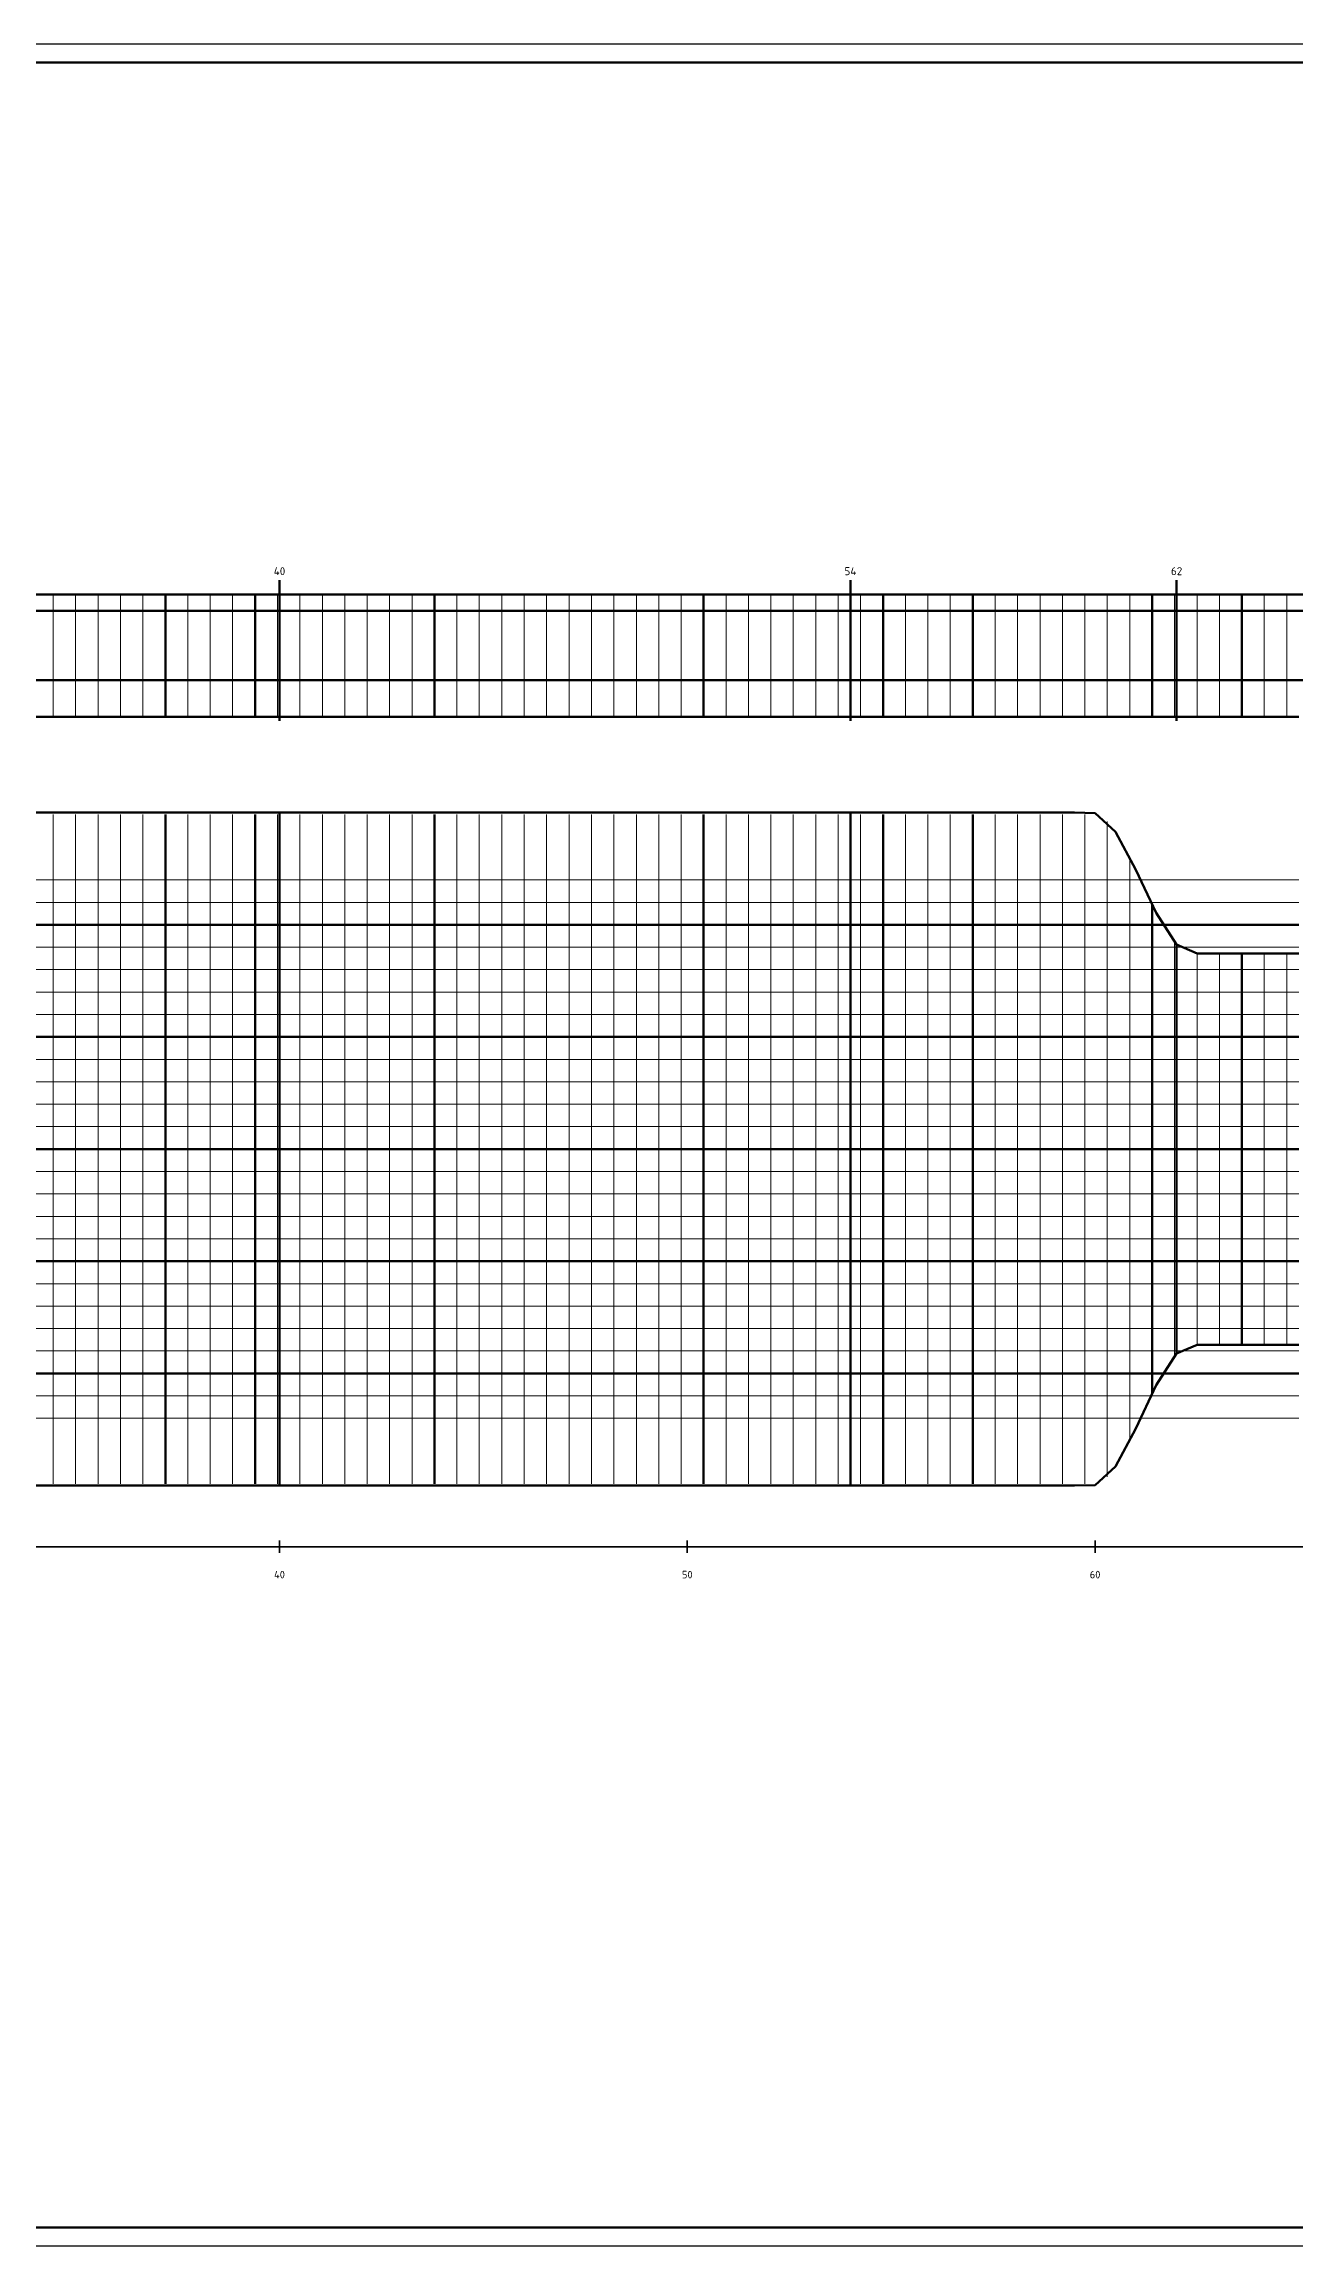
# Model space of a CAD drawing. Header units: millimetres. Extents: x 0 to 1682, y -5 to 594.
# Drawn here: x 460 to 798, y 0 to 594 of the extents above; entities that cross this region are included whole.
import ezdxf
from ezdxf.enums import TextEntityAlignment as Align

# ---------------------------------------------------------------- set-up
doc = ezdxf.new("R2010")
doc.units = ezdxf.units.MM
for name, color, linetype in [('00_РАМКА', 7, 'Continuous'), ('01_ЛИНИИ', 7, 'Continuous'), ('04_ТЕКСТ', 7, 'Continuous')]:
    doc.layers.add(name, color=color, linetype=linetype)
doc.styles.add('ГОСТ', font='isocpeur.ttf')

msp = doc.modelspace()

# ---------------------------------------------------------------- linework, layer by layer
at = {"layer": '00_РАМКА'}
msp.add_lwpolyline([(0, 0), (1682, 0), (1682, 594), (0, 594)], close=True, dxfattribs=at)
at = {"layer": '01_ЛИНИИ', "color": 179, "lineweight": 18, "true_color": 0x16202f}
msp.add_lwpolyline([(0, 0), (1682, 0), (1682, 594), (0, 594), (0, 0)], close=True, dxfattribs=at)
at = {"layer": '01_ЛИНИИ', "color": 179, "lineweight": 50, "true_color": 0x16202f}
msp.add_lwpolyline([(20, 5), (1677, 5), (1677, 589), (20, 589), (20, 5)], close=True, dxfattribs=at)
at = {"layer": '01_ЛИНИИ', "color": 179, "lineweight": 70, "true_color": 0x16202f}
for points in [[(105.89, 445.52), (1591.11, 445.52)], [(457.94, 412.51), (463.44, 412.51), (468.95, 412.51), (474.45, 412.51), (479.95, 412.51), (485.45, 412.51), (490.95, 412.51), (496.45, 412.51), (501.95, 412.51), (507.45, 412.51), (512.95, 412.51), (518.45, 412.51), (523.95, 412.51), (529.45, 412.51), (534.96, 412.51), (540.46, 412.51), (545.96, 412.51), (551.46, 412.51), (556.96, 412.51), (562.46, 412.51), (567.96, 412.51), (573.46, 412.51), (578.96, 412.51), (584.46, 412.51), (589.96, 412.51), (595.46, 412.51), (600.96, 412.51), (606.47, 412.51), (611.97, 412.51), (617.47, 412.51), (622.97, 412.51), (628.47, 412.51), (633.97, 412.51), (639.47, 412.51), (644.97, 412.51), (650.47, 412.51), (655.97, 412.51), (661.47, 412.51), (666.97, 412.51), (672.47, 412.51), (677.98, 412.51), (683.48, 412.51), (688.98, 412.51), (694.48, 412.51), (699.98, 412.51), (705.48, 412.51), (710.98, 412.51), (716.48, 412.51), (721.98, 412.51), (727.48, 412.51), (732.98, 412.51), (738.48, 412.51), (743.99, 412.51), (749.49, 412.51), (754.99, 412.51), (760.49, 412.51), (765.99, 412.51), (771.49, 412.51), (776.99, 412.51), (782.49, 412.51), (787.99, 412.51), (793.49, 412.51), (798.99, 412.51)], [(457.94, 386.66), (463.44, 386.66), (468.95, 386.66), (474.45, 386.66), (479.95, 386.66), (485.45, 386.66), (490.95, 386.66), (496.45, 386.66), (501.95, 386.66), (507.45, 386.66), (512.95, 386.66), (518.45, 386.66), (523.95, 386.66), (529.45, 386.66), (534.96, 386.66), (540.46, 386.66), (545.96, 386.66), (551.46, 386.66), (556.96, 386.66), (562.46, 386.66), (567.96, 386.66), (573.46, 386.66), (578.96, 386.66), (584.46, 386.66), (589.96, 386.66), (595.46, 386.66), (600.96, 386.66), (606.47, 386.66), (611.97, 386.66), (617.47, 386.66), (622.97, 386.66), (628.47, 386.66), (633.97, 386.66), (639.47, 386.66), (644.97, 386.66), (650.47, 386.66), (655.97, 386.66), (661.47, 386.66), (666.97, 386.66), (672.47, 386.66), (677.98, 386.66), (683.48, 386.66), (688.98, 386.66), (694.48, 386.66), (699.98, 386.66), (705.48, 386.66), (710.98, 386.66), (716.48, 386.66), (721.98, 386.66), (727.48, 386.66), (732.98, 386.66), (738.48, 386.66), (743.99, 386.51), (749.49, 381.52), (754.99, 371.24), (760.49, 359.6), (765.99, 351.05), (771.49, 348.7), (776.99, 348.7), (782.49, 348.7), (787.99, 348.7), (793.49, 348.7), (798.99, 348.7)], [(457.94, 295.9), (463.44, 295.9), (468.95, 295.9), (474.45, 295.9), (479.95, 295.9), (485.45, 295.9), (490.95, 295.9), (496.45, 295.9), (501.95, 295.9), (507.45, 295.9), (512.95, 295.9), (518.45, 295.9), (523.95, 295.9), (529.45, 295.9), (534.96, 295.9), (540.46, 295.9), (545.96, 295.9), (551.46, 295.9), (556.96, 295.9), (562.46, 295.9), (567.96, 295.9), (573.46, 295.9), (578.96, 295.9), (584.46, 295.9), (589.96, 295.9), (595.46, 295.9), (600.96, 295.9), (606.47, 295.9), (611.97, 295.9), (617.47, 295.9), (622.97, 295.9), (628.47, 295.9), (633.97, 295.9), (639.47, 295.9), (644.97, 295.9), (650.47, 295.9), (655.97, 295.9), (661.47, 295.9), (666.97, 295.9), (672.47, 295.9), (677.98, 295.9), (683.48, 295.9), (688.98, 295.9), (694.48, 295.9), (699.98, 295.9), (705.48, 295.9), (710.98, 295.9), (716.48, 295.9), (721.98, 295.9), (727.48, 295.9), (732.98, 295.9), (738.48, 295.9), (743.99, 295.9), (749.49, 295.9), (754.99, 295.9), (760.49, 295.9), (765.99, 295.9), (771.49, 295.9), (776.99, 295.9), (782.49, 295.9), (787.99, 295.9), (793.49, 295.9), (798.99, 295.9)], [(457.94, 295.9), (463.44, 295.9), (468.95, 295.9), (474.45, 295.9), (479.95, 295.9), (485.45, 295.9), (490.95, 295.9), (496.45, 295.9), (501.95, 295.9), (507.45, 295.9), (512.95, 295.9), (518.45, 295.9), (523.95, 295.9), (529.45, 295.9), (534.96, 295.9), (540.46, 295.9), (545.96, 295.9), (551.46, 295.9), (556.96, 295.9), (562.46, 295.9), (567.96, 295.9), (573.46, 295.9), (578.96, 295.9), (584.46, 295.9), (589.96, 295.9), (595.46, 295.9), (600.96, 295.9), (606.47, 295.9), (611.97, 295.9), (617.47, 295.9), (622.97, 295.9), (628.47, 295.9), (633.97, 295.9), (639.47, 295.9), (644.97, 295.9), (650.47, 295.9), (655.97, 295.9), (661.47, 295.9), (666.97, 295.9), (672.47, 295.9), (677.98, 295.9), (683.48, 295.9), (688.98, 295.9), (694.48, 295.9), (699.98, 295.9), (705.48, 295.9), (710.98, 295.9), (716.48, 295.9), (721.98, 295.9), (727.48, 295.9), (732.98, 295.9), (738.48, 295.9), (743.99, 295.9), (749.49, 295.9), (754.99, 295.9), (760.49, 295.9), (765.99, 295.9), (771.49, 295.9), (776.99, 295.9), (782.49, 295.9), (787.99, 295.9), (793.49, 295.9), (798.99, 295.9)], [(457.94, 205.13), (463.44, 205.13), (468.95, 205.13), (474.45, 205.13), (479.95, 205.13), (485.45, 205.13), (490.95, 205.13), (496.45, 205.13), (501.95, 205.13), (507.45, 205.13), (512.95, 205.13), (518.45, 205.13), (523.95, 205.13), (529.45, 205.13), (534.96, 205.13), (540.46, 205.13), (545.96, 205.13), (551.46, 205.13), (556.96, 205.13), (562.46, 205.13), (567.96, 205.13), (573.46, 205.13), (578.96, 205.13), (584.46, 205.13), (589.96, 205.13), (595.46, 205.13), (600.96, 205.13), (606.47, 205.13), (611.97, 205.13), (617.47, 205.13), (622.97, 205.13), (628.47, 205.13), (633.97, 205.13), (639.47, 205.13), (644.97, 205.13), (650.47, 205.13), (655.97, 205.13), (661.47, 205.13), (666.97, 205.13), (672.47, 205.13), (677.98, 205.13), (683.48, 205.13), (688.98, 205.13), (694.48, 205.13), (699.98, 205.13), (705.48, 205.13), (710.98, 205.13), (716.48, 205.13), (721.98, 205.13), (727.48, 205.13), (732.98, 205.13), (738.48, 205.13), (743.99, 205.28), (749.49, 210.28), (754.99, 220.55), (760.49, 232.19), (765.99, 240.74), (771.49, 243.09), (776.99, 243.09), (782.49, 243.09), (787.99, 243.09), (793.49, 243.09), (798.99, 243.09)]]:
    msp.add_lwpolyline(points, dxfattribs=at)
at = {"layer": '01_ЛИНИИ', "color": 9, "lineweight": 18, "true_color": 0xb9c2ce}
for points in [[(462.89, 412.51), (462.89, 445.52)], [(468.95, 412.51), (468.95, 445.52)], [(475, 412.51), (475, 445.52)], [(481.05, 412.51), (481.05, 445.52)], [(487.1, 412.51), (487.1, 445.52)], [(499.2, 412.51), (499.2, 445.52)], [(505.25, 412.51), (505.25, 445.52)], [(511.3, 412.51), (511.3, 445.52)], [(523.4, 412.51), (523.4, 445.52)], [(529.45, 412.51), (529.45, 445.52)], [(535.51, 412.51), (535.51, 445.52)], [(541.56, 412.51), (541.56, 445.52)], [(547.61, 412.51), (547.61, 445.52)], [(553.66, 412.51), (553.66, 445.52)], [(559.71, 412.51), (559.71, 445.52)], [(571.81, 412.51), (571.81, 445.52)], [(577.86, 412.51), (577.86, 445.52)], [(583.91, 412.51), (583.91, 445.52)], [(589.96, 412.51), (589.96, 445.52)], [(596.01, 412.51), (596.01, 445.52)], [(602.06, 412.51), (602.06, 445.52)], [(608.12, 412.51), (608.12, 445.52)], [(614.17, 412.51), (614.17, 445.52)], [(620.22, 412.51), (620.22, 445.52)], [(626.27, 412.51), (626.27, 445.52)], [(632.32, 412.51), (632.32, 445.52)], [(644.42, 412.51), (644.42, 445.52)], [(650.47, 412.51), (650.47, 445.52)], [(656.52, 412.51), (656.52, 445.52)], [(662.57, 412.51), (662.57, 445.52)], [(668.62, 412.51), (668.62, 445.52)], [(674.68, 412.51), (674.68, 445.52)], [(680.73, 412.51), (680.73, 445.52)], [(692.83, 412.51), (692.83, 445.52)], [(698.88, 412.51), (698.88, 445.52)], [(704.93, 412.51), (704.93, 445.52)], [(717.03, 412.51), (717.03, 445.52)], [(723.08, 412.51), (723.08, 445.52)], [(729.13, 412.51), (729.13, 445.52)], [(735.18, 412.51), (735.18, 445.52)], [(741.23, 412.51), (741.23, 445.52)], [(747.29, 412.51), (747.29, 445.52)], [(753.34, 412.51), (753.34, 445.52)], [(765.44, 412.51), (765.44, 445.52)], [(771.49, 412.51), (771.49, 445.52)], [(777.54, 412.51), (777.54, 445.52)], [(789.64, 412.51), (789.64, 445.52)], [(795.69, 412.51), (795.69, 445.52)]]:
    msp.add_lwpolyline(points, dxfattribs=at)
at = {"layer": '01_ЛИНИИ', "color": 146, "lineweight": 53, "true_color": 0x1c5c8a}
for points in [[(493.15, 412.51), (493.15, 445.52)], [(517.35, 412.51), (517.35, 445.52)], [(565.76, 412.51), (565.76, 445.52)], [(638.37, 412.51), (638.37, 445.52)], [(686.78, 412.51), (686.78, 445.52)], [(710.98, 412.51), (710.98, 445.52)], [(759.39, 412.51), (759.39, 445.52)], [(783.59, 412.51), (783.59, 445.52)]]:
    msp.add_lwpolyline(points, dxfattribs=at)
at = {"layer": '01_ЛИНИИ', "color": 244, "lineweight": 90, "true_color": 0xb02634}
for points in [[(523.95, 411.41), (523.95, 449.37)], [(677.98, 411.41), (677.98, 449.37)], [(765.99, 411.41), (765.99, 449.37)], [(523.95, 205.36), (523.95, 386.43)], [(677.98, 205.36), (677.98, 386.43)], [(765.99, 240.74), (765.99, 351.05)]]:
    msp.add_lwpolyline(points, dxfattribs=at)
at = {"layer": '01_ЛИНИИ', "color": 126, "lineweight": 50, "true_color": 0x187454}
msp.add_lwpolyline([(105.89, 441.12), (1591.11, 441.12)], dxfattribs=at)
at = {"layer": '01_ЛИНИИ', "color": 146, "lineweight": 60, "true_color": 0x1c5c8a}
for points in [[(105.89, 422.41), (1591.11, 422.41)], [(493.15, 205.62), (493.15, 386.17)], [(517.35, 205.62), (517.35, 386.17)], [(565.76, 205.62), (565.76, 386.17)], [(638.37, 205.62), (638.37, 386.17)], [(686.78, 205.62), (686.78, 386.17)], [(710.98, 205.62), (710.98, 386.17)], [(759.39, 229.98), (759.39, 361.82)], [(783.59, 243.09), (783.59, 348.7)]]:
    msp.add_lwpolyline(points, dxfattribs=at)
at = {"layer": '01_ЛИНИИ', "color": 254, "lineweight": 18, "true_color": 0xc7cfda}
for points in [[(462.89, 205.62), (462.89, 386.17)], [(468.95, 205.62), (468.95, 386.17)], [(475, 205.62), (475, 386.17)], [(481.05, 205.62), (481.05, 386.17)], [(487.1, 205.62), (487.1, 386.17)], [(499.2, 205.62), (499.2, 386.17)], [(505.25, 205.62), (505.25, 386.17)], [(511.3, 205.62), (511.3, 386.17)], [(523.4, 205.62), (523.4, 386.17)], [(529.45, 205.62), (529.45, 386.17)], [(535.51, 205.62), (535.51, 386.17)], [(541.56, 205.62), (541.56, 386.17)], [(547.61, 205.62), (547.61, 386.17)], [(553.66, 205.62), (553.66, 386.17)], [(559.71, 205.62), (559.71, 386.17)], [(571.81, 205.62), (571.81, 386.17)], [(577.86, 205.62), (577.86, 386.17)], [(583.91, 205.62), (583.91, 386.17)], [(589.96, 205.62), (589.96, 386.17)], [(596.01, 205.62), (596.01, 386.17)], [(602.06, 205.62), (602.06, 386.17)], [(608.12, 205.62), (608.12, 386.17)], [(614.17, 205.62), (614.17, 386.17)], [(620.22, 205.62), (620.22, 386.17)], [(626.27, 205.62), (626.27, 386.17)], [(632.32, 205.62), (632.32, 386.17)], [(644.42, 205.62), (644.42, 386.17)], [(650.47, 205.62), (650.47, 386.17)], [(656.52, 205.62), (656.52, 386.17)], [(662.57, 205.62), (662.57, 386.17)], [(668.62, 205.62), (668.62, 386.17)], [(674.68, 205.62), (674.68, 386.17)], [(680.73, 205.62), (680.73, 386.17)], [(692.83, 205.62), (692.83, 386.17)], [(698.88, 205.62), (698.88, 386.17)], [(704.93, 205.62), (704.93, 386.17)], [(717.03, 205.62), (717.03, 386.17)], [(723.08, 205.62), (723.08, 386.17)], [(729.13, 205.62), (729.13, 386.17)], [(735.18, 205.62), (735.18, 386.17)], [(741.23, 205.62), (741.23, 386.17)], [(747.29, 207.48), (747.29, 384.31)], [(753.34, 217.12), (753.34, 374.67)], [(765.44, 240.13), (765.44, 351.66)], [(771.49, 243.09), (771.49, 348.7)], [(777.54, 243.09), (777.54, 348.7)], [(789.64, 243.09), (789.64, 348.7)], [(795.69, 243.09), (795.69, 348.7)]]:
    msp.add_lwpolyline(points, dxfattribs=at)
at = {"layer": '01_ЛИНИИ', "color": 253, "lineweight": 20, "true_color": 0x8e98a8}
for points in [[(457.94, 368.51), (463.44, 368.51), (468.95, 368.51), (474.45, 368.51), (479.95, 368.51), (485.45, 368.51), (490.95, 368.51), (496.45, 368.51), (501.95, 368.51), (507.45, 368.51), (512.95, 368.51), (518.45, 368.51), (523.95, 368.51), (529.45, 368.51), (534.96, 368.51), (540.46, 368.51), (545.96, 368.51), (551.46, 368.51), (556.96, 368.51), (562.46, 368.51), (567.96, 368.51), (573.46, 368.51), (578.96, 368.51), (584.46, 368.51), (589.96, 368.51), (595.46, 368.51), (600.96, 368.51), (606.47, 368.51), (611.97, 368.51), (617.47, 368.51), (622.97, 368.51), (628.47, 368.51), (633.97, 368.51), (639.47, 368.51), (644.97, 368.51), (650.47, 368.51), (655.97, 368.51), (661.47, 368.51), (666.97, 368.51), (672.47, 368.51), (677.98, 368.51), (683.48, 368.51), (688.98, 368.51), (694.48, 368.51), (699.98, 368.51), (705.48, 368.51), (710.98, 368.51), (716.48, 368.51), (721.98, 368.51), (727.48, 368.51), (732.98, 368.51), (738.48, 368.51), (743.99, 368.51), (749.49, 368.51), (754.99, 368.51), (760.49, 368.51), (765.99, 368.51), (771.49, 368.51), (776.99, 368.51), (782.49, 368.51), (787.99, 368.51), (793.49, 368.51), (798.99, 368.51)], [(457.94, 362.46), (463.44, 362.46), (468.95, 362.46), (474.45, 362.46), (479.95, 362.46), (485.45, 362.46), (490.95, 362.46), (496.45, 362.46), (501.95, 362.46), (507.45, 362.46), (512.95, 362.46), (518.45, 362.46), (523.95, 362.46), (529.45, 362.46), (534.96, 362.46), (540.46, 362.46), (545.96, 362.46), (551.46, 362.46), (556.96, 362.46), (562.46, 362.46), (567.96, 362.46), (573.46, 362.46), (578.96, 362.46), (584.46, 362.46), (589.96, 362.46), (595.46, 362.46), (600.96, 362.46), (606.47, 362.46), (611.97, 362.46), (617.47, 362.46), (622.97, 362.46), (628.47, 362.46), (633.97, 362.46), (639.47, 362.46), (644.97, 362.46), (650.47, 362.46), (655.97, 362.46), (661.47, 362.46), (666.97, 362.46), (672.47, 362.46), (677.98, 362.46), (683.48, 362.46), (688.98, 362.46), (694.48, 362.46), (699.98, 362.46), (705.48, 362.46), (710.98, 362.46), (716.48, 362.46), (721.98, 362.46), (727.48, 362.46), (732.98, 362.46), (738.48, 362.46), (743.99, 362.46), (749.49, 362.46), (754.99, 362.46), (760.49, 362.46), (765.99, 362.46), (771.49, 362.46), (776.99, 362.46), (782.49, 362.46), (787.99, 362.46), (793.49, 362.46), (798.99, 362.46)], [(457.94, 350.35), (463.44, 350.35), (468.95, 350.35), (474.45, 350.35), (479.95, 350.35), (485.45, 350.35), (490.95, 350.35), (496.45, 350.35), (501.95, 350.35), (507.45, 350.35), (512.95, 350.35), (518.45, 350.35), (523.95, 350.35), (529.45, 350.35), (534.96, 350.35), (540.46, 350.35), (545.96, 350.35), (551.46, 350.35), (556.96, 350.35), (562.46, 350.35), (567.96, 350.35), (573.46, 350.35), (578.96, 350.35), (584.46, 350.35), (589.96, 350.35), (595.46, 350.35), (600.96, 350.35), (606.47, 350.35), (611.97, 350.35), (617.47, 350.35), (622.97, 350.35), (628.47, 350.35), (633.97, 350.35), (639.47, 350.35), (644.97, 350.35), (650.47, 350.35), (655.97, 350.35), (661.47, 350.35), (666.97, 350.35), (672.47, 350.35), (677.98, 350.35), (683.48, 350.35), (688.98, 350.35), (694.48, 350.35), (699.98, 350.35), (705.48, 350.35), (710.98, 350.35), (716.48, 350.35), (721.98, 350.35), (727.48, 350.35), (732.98, 350.35), (738.48, 350.35), (743.99, 350.35), (749.49, 350.35), (754.99, 350.35), (760.49, 350.35), (765.99, 350.35), (771.49, 350.35), (776.99, 350.35), (782.49, 350.35), (787.99, 350.35), (793.49, 350.35), (798.99, 350.35)], [(457.94, 344.3), (463.44, 344.3), (468.95, 344.3), (474.45, 344.3), (479.95, 344.3), (485.45, 344.3), (490.95, 344.3), (496.45, 344.3), (501.95, 344.3), (507.45, 344.3), (512.95, 344.3), (518.45, 344.3), (523.95, 344.3), (529.45, 344.3), (534.96, 344.3), (540.46, 344.3), (545.96, 344.3), (551.46, 344.3), (556.96, 344.3), (562.46, 344.3), (567.96, 344.3), (573.46, 344.3), (578.96, 344.3), (584.46, 344.3), (589.96, 344.3), (595.46, 344.3), (600.96, 344.3), (606.47, 344.3), (611.97, 344.3), (617.47, 344.3), (622.97, 344.3), (628.47, 344.3), (633.97, 344.3), (639.47, 344.3), (644.97, 344.3), (650.47, 344.3), (655.97, 344.3), (661.47, 344.3), (666.97, 344.3), (672.47, 344.3), (677.98, 344.3), (683.48, 344.3), (688.98, 344.3), (694.48, 344.3), (699.98, 344.3), (705.48, 344.3), (710.98, 344.3), (716.48, 344.3), (721.98, 344.3), (727.48, 344.3), (732.98, 344.3), (738.48, 344.3), (743.99, 344.3), (749.49, 344.3), (754.99, 344.3), (760.49, 344.3), (765.99, 344.3), (771.49, 344.3), (776.99, 344.3), (782.49, 344.3), (787.99, 344.3), (793.49, 344.3), (798.99, 344.3)], [(457.94, 338.25), (463.44, 338.25), (468.95, 338.25), (474.45, 338.25), (479.95, 338.25), (485.45, 338.25), (490.95, 338.25), (496.45, 338.25), (501.95, 338.25), (507.45, 338.25), (512.95, 338.25), (518.45, 338.25), (523.95, 338.25), (529.45, 338.25), (534.96, 338.25), (540.46, 338.25), (545.96, 338.25), (551.46, 338.25), (556.96, 338.25), (562.46, 338.25), (567.96, 338.25), (573.46, 338.25), (578.96, 338.25), (584.46, 338.25), (589.96, 338.25), (595.46, 338.25), (600.96, 338.25), (606.47, 338.25), (611.97, 338.25), (617.47, 338.25), (622.97, 338.25), (628.47, 338.25), (633.97, 338.25), (639.47, 338.25), (644.97, 338.25), (650.47, 338.25), (655.97, 338.25), (661.47, 338.25), (666.97, 338.25), (672.47, 338.25), (677.98, 338.25), (683.48, 338.25), (688.98, 338.25), (694.48, 338.25), (699.98, 338.25), (705.48, 338.25), (710.98, 338.25), (716.48, 338.25), (721.98, 338.25), (727.48, 338.25), (732.98, 338.25), (738.48, 338.25), (743.99, 338.25), (749.49, 338.25), (754.99, 338.25), (760.49, 338.25), (765.99, 338.25), (771.49, 338.25), (776.99, 338.25), (782.49, 338.25), (787.99, 338.25), (793.49, 338.25), (798.99, 338.25)], [(457.94, 332.2), (463.44, 332.2), (468.95, 332.2), (474.45, 332.2), (479.95, 332.2), (485.45, 332.2), (490.95, 332.2), (496.45, 332.2), (501.95, 332.2), (507.45, 332.2), (512.95, 332.2), (518.45, 332.2), (523.95, 332.2), (529.45, 332.2), (534.96, 332.2), (540.46, 332.2), (545.96, 332.2), (551.46, 332.2), (556.96, 332.2), (562.46, 332.2), (567.96, 332.2), (573.46, 332.2), (578.96, 332.2), (584.46, 332.2), (589.96, 332.2), (595.46, 332.2), (600.96, 332.2), (606.47, 332.2), (611.97, 332.2), (617.47, 332.2), (622.97, 332.2), (628.47, 332.2), (633.97, 332.2), (639.47, 332.2), (644.97, 332.2), (650.47, 332.2), (655.97, 332.2), (661.47, 332.2), (666.97, 332.2), (672.47, 332.2), (677.98, 332.2), (683.48, 332.2), (688.98, 332.2), (694.48, 332.2), (699.98, 332.2), (705.48, 332.2), (710.98, 332.2), (716.48, 332.2), (721.98, 332.2), (727.48, 332.2), (732.98, 332.2), (738.48, 332.2), (743.99, 332.2), (749.49, 332.2), (754.99, 332.2), (760.49, 332.2), (765.99, 332.2), (771.49, 332.2), (776.99, 332.2), (782.49, 332.2), (787.99, 332.2), (793.49, 332.2), (798.99, 332.2)], [(457.94, 320.1), (463.44, 320.1), (468.95, 320.1), (474.45, 320.1), (479.95, 320.1), (485.45, 320.1), (490.95, 320.1), (496.45, 320.1), (501.95, 320.1), (507.45, 320.1), (512.95, 320.1), (518.45, 320.1), (523.95, 320.1), (529.45, 320.1), (534.96, 320.1), (540.46, 320.1), (545.96, 320.1), (551.46, 320.1), (556.96, 320.1), (562.46, 320.1), (567.96, 320.1), (573.46, 320.1), (578.96, 320.1), (584.46, 320.1), (589.96, 320.1), (595.46, 320.1), (600.96, 320.1), (606.47, 320.1), (611.97, 320.1), (617.47, 320.1), (622.97, 320.1), (628.47, 320.1), (633.97, 320.1), (639.47, 320.1), (644.97, 320.1), (650.47, 320.1), (655.97, 320.1), (661.47, 320.1), (666.97, 320.1), (672.47, 320.1), (677.98, 320.1), (683.48, 320.1), (688.98, 320.1), (694.48, 320.1), (699.98, 320.1), (705.48, 320.1), (710.98, 320.1), (716.48, 320.1), (721.98, 320.1), (727.48, 320.1), (732.98, 320.1), (738.48, 320.1), (743.99, 320.1), (749.49, 320.1), (754.99, 320.1), (760.49, 320.1), (765.99, 320.1), (771.49, 320.1), (776.99, 320.1), (782.49, 320.1), (787.99, 320.1), (793.49, 320.1), (798.99, 320.1)], [(457.94, 314.05), (463.44, 314.05), (468.95, 314.05), (474.45, 314.05), (479.95, 314.05), (485.45, 314.05), (490.95, 314.05), (496.45, 314.05), (501.95, 314.05), (507.45, 314.05), (512.95, 314.05), (518.45, 314.05), (523.95, 314.05), (529.45, 314.05), (534.96, 314.05), (540.46, 314.05), (545.96, 314.05), (551.46, 314.05), (556.96, 314.05), (562.46, 314.05), (567.96, 314.05), (573.46, 314.05), (578.96, 314.05), (584.46, 314.05), (589.96, 314.05), (595.46, 314.05), (600.96, 314.05), (606.47, 314.05), (611.97, 314.05), (617.47, 314.05), (622.97, 314.05), (628.47, 314.05), (633.97, 314.05), (639.47, 314.05), (644.97, 314.05), (650.47, 314.05), (655.97, 314.05), (661.47, 314.05), (666.97, 314.05), (672.47, 314.05), (677.98, 314.05), (683.48, 314.05), (688.98, 314.05), (694.48, 314.05), (699.98, 314.05), (705.48, 314.05), (710.98, 314.05), (716.48, 314.05), (721.98, 314.05), (727.48, 314.05), (732.98, 314.05), (738.48, 314.05), (743.99, 314.05), (749.49, 314.05), (754.99, 314.05), (760.49, 314.05), (765.99, 314.05), (771.49, 314.05), (776.99, 314.05), (782.49, 314.05), (787.99, 314.05), (793.49, 314.05), (798.99, 314.05)], [(457.94, 308), (463.44, 308), (468.95, 308), (474.45, 308), (479.95, 308), (485.45, 308), (490.95, 308), (496.45, 308), (501.95, 308), (507.45, 308), (512.95, 308), (518.45, 308), (523.95, 308), (529.45, 308), (534.96, 308), (540.46, 308), (545.96, 308), (551.46, 308), (556.96, 308), (562.46, 308), (567.96, 308), (573.46, 308), (578.96, 308), (584.46, 308), (589.96, 308), (595.46, 308), (600.96, 308), (606.47, 308), (611.97, 308), (617.47, 308), (622.97, 308), (628.47, 308), (633.97, 308), (639.47, 308), (644.97, 308), (650.47, 308), (655.97, 308), (661.47, 308), (666.97, 308), (672.47, 308), (677.98, 308), (683.48, 308), (688.98, 308), (694.48, 308), (699.98, 308), (705.48, 308), (710.98, 308), (716.48, 308), (721.98, 308), (727.48, 308), (732.98, 308), (738.48, 308), (743.99, 308), (749.49, 308), (754.99, 308), (760.49, 308), (765.99, 308), (771.49, 308), (776.99, 308), (782.49, 308), (787.99, 308), (793.49, 308), (798.99, 308)], [(457.94, 301.95), (463.44, 301.95), (468.95, 301.95), (474.45, 301.95), (479.95, 301.95), (485.45, 301.95), (490.95, 301.95), (496.45, 301.95), (501.95, 301.95), (507.45, 301.95), (512.95, 301.95), (518.45, 301.95), (523.95, 301.95), (529.45, 301.95), (534.96, 301.95), (540.46, 301.95), (545.96, 301.95), (551.46, 301.95), (556.96, 301.95), (562.46, 301.95), (567.96, 301.95), (573.46, 301.95), (578.96, 301.95), (584.46, 301.95), (589.96, 301.95), (595.46, 301.95), (600.96, 301.95), (606.47, 301.95), (611.97, 301.95), (617.47, 301.95), (622.97, 301.95), (628.47, 301.95), (633.97, 301.95), (639.47, 301.95), (644.97, 301.95), (650.47, 301.95), (655.97, 301.95), (661.47, 301.95), (666.97, 301.95), (672.47, 301.95), (677.98, 301.95), (683.48, 301.95), (688.98, 301.95), (694.48, 301.95), (699.98, 301.95), (705.48, 301.95), (710.98, 301.95), (716.48, 301.95), (721.98, 301.95), (727.48, 301.95), (732.98, 301.95), (738.48, 301.95), (743.99, 301.95), (749.49, 301.95), (754.99, 301.95), (760.49, 301.95), (765.99, 301.95), (771.49, 301.95), (776.99, 301.95), (782.49, 301.95), (787.99, 301.95), (793.49, 301.95), (798.99, 301.95)], [(457.94, 289.85), (463.44, 289.85), (468.95, 289.85), (474.45, 289.85), (479.95, 289.85), (485.45, 289.85), (490.95, 289.85), (496.45, 289.85), (501.95, 289.85), (507.45, 289.85), (512.95, 289.85), (518.45, 289.85), (523.95, 289.85), (529.45, 289.85), (534.96, 289.85), (540.46, 289.85), (545.96, 289.85), (551.46, 289.85), (556.96, 289.85), (562.46, 289.85), (567.96, 289.85), (573.46, 289.85), (578.96, 289.85), (584.46, 289.85), (589.96, 289.85), (595.46, 289.85), (600.96, 289.85), (606.47, 289.85), (611.97, 289.85), (617.47, 289.85), (622.97, 289.85), (628.47, 289.85), (633.97, 289.85), (639.47, 289.85), (644.97, 289.85), (650.47, 289.85), (655.97, 289.85), (661.47, 289.85), (666.97, 289.85), (672.47, 289.85), (677.98, 289.85), (683.48, 289.85), (688.98, 289.85), (694.48, 289.85), (699.98, 289.85), (705.48, 289.85), (710.98, 289.85), (716.48, 289.85), (721.98, 289.85), (727.48, 289.85), (732.98, 289.85), (738.48, 289.85), (743.99, 289.85), (749.49, 289.85), (754.99, 289.85), (760.49, 289.85), (765.99, 289.85), (771.49, 289.85), (776.99, 289.85), (782.49, 289.85), (787.99, 289.85), (793.49, 289.85), (798.99, 289.85)], [(457.94, 283.79), (463.44, 283.79), (468.95, 283.79), (474.45, 283.79), (479.95, 283.79), (485.45, 283.79), (490.95, 283.79), (496.45, 283.79), (501.95, 283.79), (507.45, 283.79), (512.95, 283.79), (518.45, 283.79), (523.95, 283.79), (529.45, 283.79), (534.96, 283.79), (540.46, 283.79), (545.96, 283.79), (551.46, 283.79), (556.96, 283.79), (562.46, 283.79), (567.96, 283.79), (573.46, 283.79), (578.96, 283.79), (584.46, 283.79), (589.96, 283.79), (595.46, 283.79), (600.96, 283.79), (606.47, 283.79), (611.97, 283.79), (617.47, 283.79), (622.97, 283.79), (628.47, 283.79), (633.97, 283.79), (639.47, 283.79), (644.97, 283.79), (650.47, 283.79), (655.97, 283.79), (661.47, 283.79), (666.97, 283.79), (672.47, 283.79), (677.98, 283.79), (683.48, 283.79), (688.98, 283.79), (694.48, 283.79), (699.98, 283.79), (705.48, 283.79), (710.98, 283.79), (716.48, 283.79), (721.98, 283.79), (727.48, 283.79), (732.98, 283.79), (738.48, 283.79), (743.99, 283.79), (749.49, 283.79), (754.99, 283.79), (760.49, 283.79), (765.99, 283.79), (771.49, 283.79), (776.99, 283.79), (782.49, 283.79), (787.99, 283.79), (793.49, 283.79), (798.99, 283.79)], [(457.94, 277.74), (463.44, 277.74), (468.95, 277.74), (474.45, 277.74), (479.95, 277.74), (485.45, 277.74), (490.95, 277.74), (496.45, 277.74), (501.95, 277.74), (507.45, 277.74), (512.95, 277.74), (518.45, 277.74), (523.95, 277.74), (529.45, 277.74), (534.96, 277.74), (540.46, 277.74), (545.96, 277.74), (551.46, 277.74), (556.96, 277.74), (562.46, 277.74), (567.96, 277.74), (573.46, 277.74), (578.96, 277.74), (584.46, 277.74), (589.96, 277.74), (595.46, 277.74), (600.96, 277.74), (606.47, 277.74), (611.97, 277.74), (617.47, 277.74), (622.97, 277.74), (628.47, 277.74), (633.97, 277.74), (639.47, 277.74), (644.97, 277.74), (650.47, 277.74), (655.97, 277.74), (661.47, 277.74), (666.97, 277.74), (672.47, 277.74), (677.98, 277.74), (683.48, 277.74), (688.98, 277.74), (694.48, 277.74), (699.98, 277.74), (705.48, 277.74), (710.98, 277.74), (716.48, 277.74), (721.98, 277.74), (727.48, 277.74), (732.98, 277.74), (738.48, 277.74), (743.99, 277.74), (749.49, 277.74), (754.99, 277.74), (760.49, 277.74), (765.99, 277.74), (771.49, 277.74), (776.99, 277.74), (782.49, 277.74), (787.99, 277.74), (793.49, 277.74), (798.99, 277.74)], [(457.94, 271.69), (463.44, 271.69), (468.95, 271.69), (474.45, 271.69), (479.95, 271.69), (485.45, 271.69), (490.95, 271.69), (496.45, 271.69), (501.95, 271.69), (507.45, 271.69), (512.95, 271.69), (518.45, 271.69), (523.95, 271.69), (529.45, 271.69), (534.96, 271.69), (540.46, 271.69), (545.96, 271.69), (551.46, 271.69), (556.96, 271.69), (562.46, 271.69), (567.96, 271.69), (573.46, 271.69), (578.96, 271.69), (584.46, 271.69), (589.96, 271.69), (595.46, 271.69), (600.96, 271.69), (606.47, 271.69), (611.97, 271.69), (617.47, 271.69), (622.97, 271.69), (628.47, 271.69), (633.97, 271.69), (639.47, 271.69), (644.97, 271.69), (650.47, 271.69), (655.97, 271.69), (661.47, 271.69), (666.97, 271.69), (672.47, 271.69), (677.98, 271.69), (683.48, 271.69), (688.98, 271.69), (694.48, 271.69), (699.98, 271.69), (705.48, 271.69), (710.98, 271.69), (716.48, 271.69), (721.98, 271.69), (727.48, 271.69), (732.98, 271.69), (738.48, 271.69), (743.99, 271.69), (749.49, 271.69), (754.99, 271.69), (760.49, 271.69), (765.99, 271.69), (771.49, 271.69), (776.99, 271.69), (782.49, 271.69), (787.99, 271.69), (793.49, 271.69), (798.99, 271.69)], [(457.94, 259.59), (463.44, 259.59), (468.95, 259.59), (474.45, 259.59), (479.95, 259.59), (485.45, 259.59), (490.95, 259.59), (496.45, 259.59), (501.95, 259.59), (507.45, 259.59), (512.95, 259.59), (518.45, 259.59), (523.95, 259.59), (529.45, 259.59), (534.96, 259.59), (540.46, 259.59), (545.96, 259.59), (551.46, 259.59), (556.96, 259.59), (562.46, 259.59), (567.96, 259.59), (573.46, 259.59), (578.96, 259.59), (584.46, 259.59), (589.96, 259.59), (595.46, 259.59), (600.96, 259.59), (606.47, 259.59), (611.97, 259.59), (617.47, 259.59), (622.97, 259.59), (628.47, 259.59), (633.97, 259.59), (639.47, 259.59), (644.97, 259.59), (650.47, 259.59), (655.97, 259.59), (661.47, 259.59), (666.97, 259.59), (672.47, 259.59), (677.98, 259.59), (683.48, 259.59), (688.98, 259.59), (694.48, 259.59), (699.98, 259.59), (705.48, 259.59), (710.98, 259.59), (716.48, 259.59), (721.98, 259.59), (727.48, 259.59), (732.98, 259.59), (738.48, 259.59), (743.99, 259.59), (749.49, 259.59), (754.99, 259.59), (760.49, 259.59), (765.99, 259.59), (771.49, 259.59), (776.99, 259.59), (782.49, 259.59), (787.99, 259.59), (793.49, 259.59), (798.99, 259.59)], [(457.94, 253.54), (463.44, 253.54), (468.95, 253.54), (474.45, 253.54), (479.95, 253.54), (485.45, 253.54), (490.95, 253.54), (496.45, 253.54), (501.95, 253.54), (507.45, 253.54), (512.95, 253.54), (518.45, 253.54), (523.95, 253.54), (529.45, 253.54), (534.96, 253.54), (540.46, 253.54), (545.96, 253.54), (551.46, 253.54), (556.96, 253.54), (562.46, 253.54), (567.96, 253.54), (573.46, 253.54), (578.96, 253.54), (584.46, 253.54), (589.96, 253.54), (595.46, 253.54), (600.96, 253.54), (606.47, 253.54), (611.97, 253.54), (617.47, 253.54), (622.97, 253.54), (628.47, 253.54), (633.97, 253.54), (639.47, 253.54), (644.97, 253.54), (650.47, 253.54), (655.97, 253.54), (661.47, 253.54), (666.97, 253.54), (672.47, 253.54), (677.98, 253.54), (683.48, 253.54), (688.98, 253.54), (694.48, 253.54), (699.98, 253.54), (705.48, 253.54), (710.98, 253.54), (716.48, 253.54), (721.98, 253.54), (727.48, 253.54), (732.98, 253.54), (738.48, 253.54), (743.99, 253.54), (749.49, 253.54), (754.99, 253.54), (760.49, 253.54), (765.99, 253.54), (771.49, 253.54), (776.99, 253.54), (782.49, 253.54), (787.99, 253.54), (793.49, 253.54), (798.99, 253.54)], [(457.94, 247.49), (463.44, 247.49), (468.95, 247.49), (474.45, 247.49), (479.95, 247.49), (485.45, 247.49), (490.95, 247.49), (496.45, 247.49), (501.95, 247.49), (507.45, 247.49), (512.95, 247.49), (518.45, 247.49), (523.95, 247.49), (529.45, 247.49), (534.96, 247.49), (540.46, 247.49), (545.96, 247.49), (551.46, 247.49), (556.96, 247.49), (562.46, 247.49), (567.96, 247.49), (573.46, 247.49), (578.96, 247.49), (584.46, 247.49), (589.96, 247.49), (595.46, 247.49), (600.96, 247.49), (606.47, 247.49), (611.97, 247.49), (617.47, 247.49), (622.97, 247.49), (628.47, 247.49), (633.97, 247.49), (639.47, 247.49), (644.97, 247.49), (650.47, 247.49), (655.97, 247.49), (661.47, 247.49), (666.97, 247.49), (672.47, 247.49), (677.98, 247.49), (683.48, 247.49), (688.98, 247.49), (694.48, 247.49), (699.98, 247.49), (705.48, 247.49), (710.98, 247.49), (716.48, 247.49), (721.98, 247.49), (727.48, 247.49), (732.98, 247.49), (738.48, 247.49), (743.99, 247.49), (749.49, 247.49), (754.99, 247.49), (760.49, 247.49), (765.99, 247.49), (771.49, 247.49), (776.99, 247.49), (782.49, 247.49), (787.99, 247.49), (793.49, 247.49), (798.99, 247.49)], [(457.94, 241.44), (463.44, 241.44), (468.95, 241.44), (474.45, 241.44), (479.95, 241.44), (485.45, 241.44), (490.95, 241.44), (496.45, 241.44), (501.95, 241.44), (507.45, 241.44), (512.95, 241.44), (518.45, 241.44), (523.95, 241.44), (529.45, 241.44), (534.96, 241.44), (540.46, 241.44), (545.96, 241.44), (551.46, 241.44), (556.96, 241.44), (562.46, 241.44), (567.96, 241.44), (573.46, 241.44), (578.96, 241.44), (584.46, 241.44), (589.96, 241.44), (595.46, 241.44), (600.96, 241.44), (606.47, 241.44), (611.97, 241.44), (617.47, 241.44), (622.97, 241.44), (628.47, 241.44), (633.97, 241.44), (639.47, 241.44), (644.97, 241.44), (650.47, 241.44), (655.97, 241.44), (661.47, 241.44), (666.97, 241.44), (672.47, 241.44), (677.98, 241.44), (683.48, 241.44), (688.98, 241.44), (694.48, 241.44), (699.98, 241.44), (705.48, 241.44), (710.98, 241.44), (716.48, 241.44), (721.98, 241.44), (727.48, 241.44), (732.98, 241.44), (738.48, 241.44), (743.99, 241.44), (749.49, 241.44), (754.99, 241.44), (760.49, 241.44), (765.99, 241.44), (771.49, 241.44), (776.99, 241.44), (782.49, 241.44), (787.99, 241.44), (793.49, 241.44), (798.99, 241.44)], [(457.94, 229.34), (463.44, 229.34), (468.95, 229.34), (474.45, 229.34), (479.95, 229.34), (485.45, 229.34), (490.95, 229.34), (496.45, 229.34), (501.95, 229.34), (507.45, 229.34), (512.95, 229.34), (518.45, 229.34), (523.95, 229.34), (529.45, 229.34), (534.96, 229.34), (540.46, 229.34), (545.96, 229.34), (551.46, 229.34), (556.96, 229.34), (562.46, 229.34), (567.96, 229.34), (573.46, 229.34), (578.96, 229.34), (584.46, 229.34), (589.96, 229.34), (595.46, 229.34), (600.96, 229.34), (606.47, 229.34), (611.97, 229.34), (617.47, 229.34), (622.97, 229.34), (628.47, 229.34), (633.97, 229.34), (639.47, 229.34), (644.97, 229.34), (650.47, 229.34), (655.97, 229.34), (661.47, 229.34), (666.97, 229.34), (672.47, 229.34), (677.98, 229.34), (683.48, 229.34), (688.98, 229.34), (694.48, 229.34), (699.98, 229.34), (705.48, 229.34), (710.98, 229.34), (716.48, 229.34), (721.98, 229.34), (727.48, 229.34), (732.98, 229.34), (738.48, 229.34), (743.99, 229.34), (749.49, 229.34), (754.99, 229.34), (760.49, 229.34), (765.99, 229.34), (771.49, 229.34), (776.99, 229.34), (782.49, 229.34), (787.99, 229.34), (793.49, 229.34), (798.99, 229.34)], [(457.94, 223.29), (463.44, 223.29), (468.95, 223.29), (474.45, 223.29), (479.95, 223.29), (485.45, 223.29), (490.95, 223.29), (496.45, 223.29), (501.95, 223.29), (507.45, 223.29), (512.95, 223.29), (518.45, 223.29), (523.95, 223.29), (529.45, 223.29), (534.96, 223.29), (540.46, 223.29), (545.96, 223.29), (551.46, 223.29), (556.96, 223.29), (562.46, 223.29), (567.96, 223.29), (573.46, 223.29), (578.96, 223.29), (584.46, 223.29), (589.96, 223.29), (595.46, 223.29), (600.96, 223.29), (606.47, 223.29), (611.97, 223.29), (617.47, 223.29), (622.97, 223.29), (628.47, 223.29), (633.97, 223.29), (639.47, 223.29), (644.97, 223.29), (650.47, 223.29), (655.97, 223.29), (661.47, 223.29), (666.97, 223.29), (672.47, 223.29), (677.98, 223.29), (683.48, 223.29), (688.98, 223.29), (694.48, 223.29), (699.98, 223.29), (705.48, 223.29), (710.98, 223.29), (716.48, 223.29), (721.98, 223.29), (727.48, 223.29), (732.98, 223.29), (738.48, 223.29), (743.99, 223.29), (749.49, 223.29), (754.99, 223.29), (760.49, 223.29), (765.99, 223.29), (771.49, 223.29), (776.99, 223.29), (782.49, 223.29), (787.99, 223.29), (793.49, 223.29), (798.99, 223.29)]]:
    msp.add_lwpolyline(points, dxfattribs=at)
at = {"layer": '01_ЛИНИИ', "color": 179, "lineweight": 50, "true_color": 0x16202f}
for points in [[(457.94, 356.4), (463.44, 356.4), (468.95, 356.4), (474.45, 356.4), (479.95, 356.4), (485.45, 356.4), (490.95, 356.4), (496.45, 356.4), (501.95, 356.4), (507.45, 356.4), (512.95, 356.4), (518.45, 356.4), (523.95, 356.4), (529.45, 356.4), (534.96, 356.4), (540.46, 356.4), (545.96, 356.4), (551.46, 356.4), (556.96, 356.4), (562.46, 356.4), (567.96, 356.4), (573.46, 356.4), (578.96, 356.4), (584.46, 356.4), (589.96, 356.4), (595.46, 356.4), (600.96, 356.4), (606.47, 356.4), (611.97, 356.4), (617.47, 356.4), (622.97, 356.4), (628.47, 356.4), (633.97, 356.4), (639.47, 356.4), (644.97, 356.4), (650.47, 356.4), (655.97, 356.4), (661.47, 356.4), (666.97, 356.4), (672.47, 356.4), (677.98, 356.4), (683.48, 356.4), (688.98, 356.4), (694.48, 356.4), (699.98, 356.4), (705.48, 356.4), (710.98, 356.4), (716.48, 356.4), (721.98, 356.4), (727.48, 356.4), (732.98, 356.4), (738.48, 356.4), (743.99, 356.4), (749.49, 356.4), (754.99, 356.4), (760.49, 356.4), (765.99, 356.4), (771.49, 356.4), (776.99, 356.4), (782.49, 356.4), (787.99, 356.4), (793.49, 356.4), (798.99, 356.4)], [(457.94, 326.15), (463.44, 326.15), (468.95, 326.15), (474.45, 326.15), (479.95, 326.15), (485.45, 326.15), (490.95, 326.15), (496.45, 326.15), (501.95, 326.15), (507.45, 326.15), (512.95, 326.15), (518.45, 326.15), (523.95, 326.15), (529.45, 326.15), (534.96, 326.15), (540.46, 326.15), (545.96, 326.15), (551.46, 326.15), (556.96, 326.15), (562.46, 326.15), (567.96, 326.15), (573.46, 326.15), (578.96, 326.15), (584.46, 326.15), (589.96, 326.15), (595.46, 326.15), (600.96, 326.15), (606.47, 326.15), (611.97, 326.15), (617.47, 326.15), (622.97, 326.15), (628.47, 326.15), (633.97, 326.15), (639.47, 326.15), (644.97, 326.15), (650.47, 326.15), (655.97, 326.15), (661.47, 326.15), (666.97, 326.15), (672.47, 326.15), (677.98, 326.15), (683.48, 326.15), (688.98, 326.15), (694.48, 326.15), (699.98, 326.15), (705.48, 326.15), (710.98, 326.15), (716.48, 326.15), (721.98, 326.15), (727.48, 326.15), (732.98, 326.15), (738.48, 326.15), (743.99, 326.15), (749.49, 326.15), (754.99, 326.15), (760.49, 326.15), (765.99, 326.15), (771.49, 326.15), (776.99, 326.15), (782.49, 326.15), (787.99, 326.15), (793.49, 326.15), (798.99, 326.15)], [(457.94, 265.64), (463.44, 265.64), (468.95, 265.64), (474.45, 265.64), (479.95, 265.64), (485.45, 265.64), (490.95, 265.64), (496.45, 265.64), (501.95, 265.64), (507.45, 265.64), (512.95, 265.64), (518.45, 265.64), (523.95, 265.64), (529.45, 265.64), (534.96, 265.64), (540.46, 265.64), (545.96, 265.64), (551.46, 265.64), (556.96, 265.64), (562.46, 265.64), (567.96, 265.64), (573.46, 265.64), (578.96, 265.64), (584.46, 265.64), (589.96, 265.64), (595.46, 265.64), (600.96, 265.64), (606.47, 265.64), (611.97, 265.64), (617.47, 265.64), (622.97, 265.64), (628.47, 265.64), (633.97, 265.64), (639.47, 265.64), (644.97, 265.64), (650.47, 265.64), (655.97, 265.64), (661.47, 265.64), (666.97, 265.64), (672.47, 265.64), (677.98, 265.64), (683.48, 265.64), (688.98, 265.64), (694.48, 265.64), (699.98, 265.64), (705.48, 265.64), (710.98, 265.64), (716.48, 265.64), (721.98, 265.64), (727.48, 265.64), (732.98, 265.64), (738.48, 265.64), (743.99, 265.64), (749.49, 265.64), (754.99, 265.64), (760.49, 265.64), (765.99, 265.64), (771.49, 265.64), (776.99, 265.64), (782.49, 265.64), (787.99, 265.64), (793.49, 265.64), (798.99, 265.64)], [(457.94, 235.39), (463.44, 235.39), (468.95, 235.39), (474.45, 235.39), (479.95, 235.39), (485.45, 235.39), (490.95, 235.39), (496.45, 235.39), (501.95, 235.39), (507.45, 235.39), (512.95, 235.39), (518.45, 235.39), (523.95, 235.39), (529.45, 235.39), (534.96, 235.39), (540.46, 235.39), (545.96, 235.39), (551.46, 235.39), (556.96, 235.39), (562.46, 235.39), (567.96, 235.39), (573.46, 235.39), (578.96, 235.39), (584.46, 235.39), (589.96, 235.39), (595.46, 235.39), (600.96, 235.39), (606.47, 235.39), (611.97, 235.39), (617.47, 235.39), (622.97, 235.39), (628.47, 235.39), (633.97, 235.39), (639.47, 235.39), (644.97, 235.39), (650.47, 235.39), (655.97, 235.39), (661.47, 235.39), (666.97, 235.39), (672.47, 235.39), (677.98, 235.39), (683.48, 235.39), (688.98, 235.39), (694.48, 235.39), (699.98, 235.39), (705.48, 235.39), (710.98, 235.39), (716.48, 235.39), (721.98, 235.39), (727.48, 235.39), (732.98, 235.39), (738.48, 235.39), (743.99, 235.39), (749.49, 235.39), (754.99, 235.39), (760.49, 235.39), (765.99, 235.39), (771.49, 235.39), (776.99, 235.39), (782.49, 235.39), (787.99, 235.39), (793.49, 235.39), (798.99, 235.39)]]:
    msp.add_lwpolyline(points, dxfattribs=at)
at = {"layer": '01_ЛИНИИ', "color": 157, "lineweight": 35, "true_color": 0x56627a}
for points in [[(523.95, 190.28), (523.95, 186.98)], [(633.97, 190.28), (633.97, 186.98)], [(743.99, 190.28), (743.99, 186.98)], [(83.89, 188.63), (1613.11, 188.63)]]:
    msp.add_lwpolyline(points, dxfattribs=at)

# ---------------------------------------------------------------- texts
at = {"layer": '04_ТЕКСТ', "color": 244, "true_color": 0xb02634, "style": 'ГОСТ'}
for s, p in [('40', (523.95, 451.8)), ('54', (677.98, 451.8)), ('62', (765.99, 451.8))]:
    msp.add_text(s, height=2.159, dxfattribs=at).set_placement(p, align=Align.MIDDLE_CENTER)
at = {"layer": '04_ТЕКСТ', "color": 157, "true_color": 0x56627a, "style": 'ГОСТ'}
for s, p in [('40', (523.95, 181.11)), ('50', (633.97, 181.11)), ('60', (743.99, 181.11))]:
    msp.add_text(s, height=2.032, dxfattribs=at).set_placement(p, align=Align.MIDDLE_CENTER)

doc.saveas('drawing.dxf')
